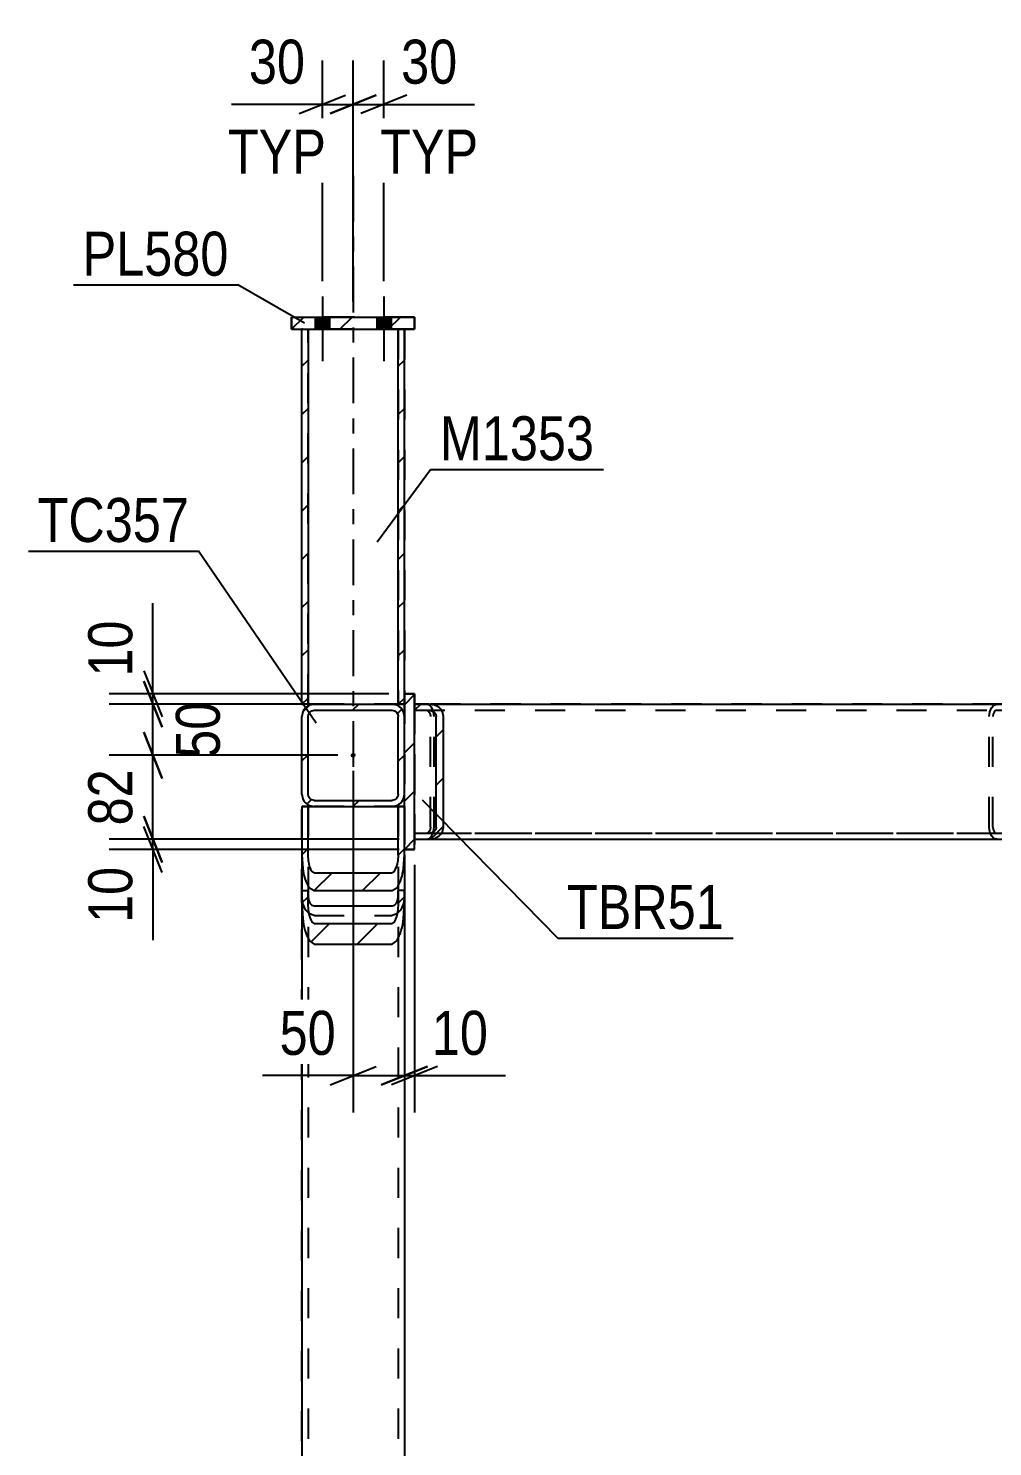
# Model space of a CAD drawing. Header units: millimetres. Extents: x -853 to 336, y -866 to -25.
# Drawn here: x 111.1 to 173.9, y -259 to -166.6 of the extents above; entities that cross this region are included whole.
import ezdxf

# ---------------------------------------------------------------- set-up
doc = ezdxf.new("R2010")
doc.units = ezdxf.units.MM
doc.linetypes.add('DXK_LINE_DOT2', pattern=[3.9198, 1.9599, -1.9599])
doc.linetypes.add('DXK_LINE_DOT3', pattern=[5.9187, 2.979, -0.9799, 0.9799, -0.9799])
doc.styles.add('Arial Narrow', font='ARIALN.TTF', dxfattribs={"height": 0.2})

# ---------------------------------------------------------------- blocks, each defined once
blk = doc.blocks.new('Part-570393679-1581 - 1375')
at = {"color": 7, "linetype": 'DXK_LINE_DOT2'}
for p, q in [((136.263, -185.437), (128.263, -185.437)), ((128.263, -185.437), (128.263, -186.237)), ((128.263, -185.437), (136.263, -185.437)), ((136.263, -186.237), (136.263, -185.437)), ((128.263, -186.237), (136.263, -186.237)), ((128.263, -186.237), (136.263, -186.237))]:
    blk.add_line(p, q, dxfattribs=at)
blk = doc.blocks.new('Bolt-570393679-1682 - 1375')
at = {"linetype": 'Continuous'}
for points in [[(129.797, -186.237), (130.73, -186.237), (130.73, -185.437), (129.797, -185.437)], [(129.797, -186.237), (130.73, -186.237), (130.73, -185.437), (129.797, -185.437)], [(133.797, -186.237), (134.73, -186.237), (134.73, -185.437), (133.797, -185.437)], [(133.797, -186.237), (134.73, -186.237), (134.73, -185.437), (133.797, -185.437)]]:
    blk.add_hatch(color=1, dxfattribs=at).paths.add_polyline_path(points)
at = {"color": 1, "linetype": 'Continuous'}
for p, q in [((130.263, -184.103), (130.263, -188.303)), ((130.263, -184.103), (130.263, -188.303)), ((134.263, -184.103), (134.263, -188.303)), ((134.263, -184.103), (134.263, -188.303)), ((129.797, -185.437), (129.797, -186.237)), ((129.797, -185.437), (129.797, -186.237)), ((130.73, -185.437), (130.73, -186.237)), ((130.73, -185.437), (130.73, -186.237)), ((133.797, -185.437), (133.797, -186.237)), ((133.797, -185.437), (133.797, -186.237)), ((134.73, -185.437), (134.73, -186.237)), ((134.73, -185.437), (134.73, -186.237))]:
    blk.add_line(p, q, dxfattribs=at)
blk = doc.blocks.new('Part-570393679-1495 - 1375')
at = {"color": 7, "linetype": 'DXK_LINE_DOT2'}
for p, q in [((136.263, -185.437), (128.263, -185.437)), ((128.263, -185.437), (128.263, -186.237)), ((128.263, -185.437), (136.263, -185.437)), ((136.263, -186.237), (136.263, -185.437)), ((128.263, -186.237), (136.263, -186.237)), ((128.263, -186.237), (136.263, -186.237))]:
    blk.add_line(p, q, dxfattribs=at)
blk = doc.blocks.new('Part-570393679-1431 - 1375')
at = {"linetype": 'Continuous'}
h = blk.add_hatch(dxfattribs=at)
h.set_pattern_fill('', scale=0.7, style=0, pattern_type=0)
h.set_pattern_definition([(45, (128.93, -210.6415), (-1.57154, 1.57154), [])])
h.paths.add_polyline_path([(128.93, -186.237), (128.93, -210.642), (129.33, -210.642), (129.33, -186.237)])
h = blk.add_hatch(dxfattribs=at)
h.set_pattern_fill('', scale=0.7, style=0, pattern_type=0)
h.set_pattern_definition([(45, (135.1966, -210.6415), (-1.57154, 1.57154), [])])
h.paths.add_polyline_path([(135.197, -186.237), (135.197, -210.642), (135.597, -210.642), (135.597, -186.237)])
at = {"color": 7, "linetype": 'DXK_LINE_DOT3'}
blk.add_line((132.263, -176.237), (132.263, -220.642), dxfattribs=at)
at = {"color": 7, "linetype": 'DXK_LINE_DOT2'}
for p, q in [((128.93, -210.642), (128.93, -186.237)), ((128.93, -186.237), (135.597, -186.237)), ((129.33, -210.642), (129.33, -186.237)), ((135.197, -210.642), (135.197, -186.237)), ((135.597, -210.642), (135.597, -186.237)), ((128.93, -210.642), (128.991, -210.642)), ((129.33, -210.642), (128.991, -210.642)), ((129.705, -210.642), (134.822, -210.642)), ((135.197, -210.642), (135.597, -210.642))]:
    blk.add_line(p, q, dxfattribs=at)
at = {"color": 2, "linetype": 'Continuous'}
for p, q in [((128.93, -210.642), (128.93, -186.237)), ((128.93, -186.237), (129.33, -186.237)), ((129.33, -186.237), (129.33, -210.642)), ((135.197, -210.642), (135.197, -186.237)), ((135.197, -186.237), (135.597, -186.237)), ((135.597, -210.642), (135.597, -186.237)), ((129.33, -210.642), (128.93, -210.642)), ((129.33, -210.642), (129.36, -210.642)), ((129.36, -210.642), (129.705, -210.642)), ((134.822, -210.642), (135.166, -210.642)), ((135.166, -210.642), (135.197, -210.642)), ((135.197, -210.642), (135.597, -210.642))]:
    blk.add_line(p, q, dxfattribs=at)
blk = doc.blocks.new('Part-570393679-1432 - 1375')
at = {"linetype": 'Continuous'}
h = blk.add_hatch(dxfattribs=at)
h.set_pattern_fill('', scale=0.7, style=0, pattern_type=0)
h.set_pattern_definition([(45, (128.2632, -186.2366), (-1.57154, 1.57154), [])])
h.paths.add_polyline_path([(128.263, -185.437), (128.263, -186.237), (136.263, -186.237), (136.263, -185.437)])
at = {"color": 7, "linetype": 'DXK_LINE_DOT2'}
for p, q in [((128.263, -186.237), (128.263, -185.437)), ((128.263, -185.437), (136.263, -185.437)), ((136.263, -185.437), (136.263, -186.237)), ((136.263, -186.237), (128.263, -186.237))]:
    blk.add_line(p, q, dxfattribs=at)
at = {"color": 2, "linetype": 'Continuous'}
for p, q in [((128.263, -185.437), (128.263, -186.237)), ((128.263, -185.437), (136.263, -185.437)), ((136.263, -186.237), (136.263, -185.437)), ((128.263, -186.237), (136.263, -186.237))]:
    blk.add_line(p, q, dxfattribs=at)
blk = doc.blocks.new('Part-570393679-1441 - 1375')
at = {"color": 7, "linetype": 'DXK_LINE_DOT3'}
blk.add_line((132.263, -176.237), (132.263, -220.642), dxfattribs=at)
at = {"color": 7, "linetype": 'DXK_LINE_DOT2'}
for p, q in [((128.93, -186.237), (135.597, -186.237)), ((128.93, -210.642), (128.93, -186.237)), ((128.991, -186.237), (128.93, -186.237)), ((129.33, -186.237), (129.33, -210.642)), ((135.197, -186.237), (135.197, -210.642)), ((135.597, -186.237), (135.597, -210.642)), ((135.597, -210.642), (128.93, -210.642))]:
    blk.add_line(p, q, dxfattribs=at)
blk = doc.blocks.new('Part-570393679-1522 - 1375')
at = {"linetype": 'Continuous'}
h = blk.add_hatch(dxfattribs=at)
h.set_pattern_fill('', scale=0.7, style=0, pattern_type=0)
h.set_pattern_definition([(45, (129.4238, -210.6975), (-1.57154, 1.57154), [])])
h.paths.add_polyline_path([(129.73, -210.637), (129.424, -210.697), (129.164, -210.871), (128.991, -211.13), (128.93, -211.437), (128.93, -216.503), (128.991, -216.809), (129.164, -217.069), (129.424, -217.242), (129.73, -217.303), (134.797, -217.303), (135.103, -217.242), (135.362, -217.069), (135.536, -216.809), (135.597, -216.503), (135.597, -211.437), (135.536, -211.13), (135.362, -210.871), (135.103, -210.697), (134.797, -210.637)])
h.paths.add_polyline_path([(134.797, -211.037), (134.95, -211.067), (135.079, -211.154), (135.166, -211.284), (135.197, -211.437), (135.197, -216.503), (135.166, -216.656), (135.079, -216.786), (134.95, -216.873), (134.797, -216.903), (129.73, -216.903), (129.577, -216.873), (129.447, -216.786), (129.36, -216.656), (129.33, -216.503), (129.33, -211.437), (129.36, -211.284), (129.447, -211.154), (129.577, -211.067), (129.73, -211.037)])
blk.add_hatch(color=30, dxfattribs=at).paths.add_polyline_path([(132.263, -214.07, -1), (132.263, -213.87, -1)])
at = {"color": 2, "linetype": 'Continuous'}
for p, q in [((128.991, -211.13), (128.93, -211.437)), ((128.93, -211.437), (128.93, -211.437)), ((128.93, -216.503), (128.93, -211.437)), ((129.33, -211.437), (129.36, -211.284)), ((129.33, -211.437), (129.33, -211.437)), ((129.33, -216.503), (129.33, -211.437)), ((129.36, -211.284), (129.447, -211.154)), ((129.73, -210.637), (129.424, -210.697)), ((129.447, -211.154), (129.577, -211.067)), ((129.577, -211.067), (129.73, -211.037)), ((129.73, -210.637), (129.73, -210.637)), ((129.73, -210.637), (134.797, -210.637)), ((129.73, -211.037), (129.73, -211.037)), ((129.73, -211.037), (134.797, -211.037)), ((134.797, -210.637), (134.797, -210.637)), ((135.103, -210.697), (134.797, -210.637)), ((134.797, -211.037), (134.797, -211.037)), ((134.797, -211.037), (134.95, -211.067)), ((134.95, -211.067), (135.079, -211.154)), ((135.079, -211.154), (135.166, -211.284)), ((135.166, -211.284), (135.197, -211.437)), ((135.197, -211.437), (135.197, -211.437)), ((135.197, -216.503), (135.197, -211.437)), ((135.597, -211.437), (135.536, -211.13)), ((135.597, -211.437), (135.597, -211.437)), ((135.597, -216.503), (135.597, -211.437)), ((128.93, -216.503), (128.93, -216.503)), ((128.93, -216.503), (128.991, -216.809)), ((129.33, -216.503), (129.33, -216.503)), ((129.36, -216.656), (129.33, -216.503)), ((129.447, -216.786), (129.36, -216.656)), ((129.577, -216.873), (129.447, -216.786)), ((129.73, -216.903), (129.577, -216.873)), ((129.73, -216.903), (129.73, -216.903)), ((129.73, -216.903), (134.797, -216.903)), ((134.95, -216.873), (134.797, -216.903)), ((134.797, -216.903), (134.797, -216.903)), ((135.079, -216.786), (134.95, -216.873)), ((135.166, -216.656), (135.079, -216.786)), ((135.197, -216.503), (135.166, -216.656)), ((135.197, -216.503), (135.197, -216.503)), ((135.536, -216.809), (135.597, -216.503)), ((135.597, -216.503), (135.597, -216.503)), ((129.424, -217.242), (129.73, -217.303)), ((129.73, -217.303), (129.73, -217.303)), ((129.73, -217.303), (134.797, -217.303)), ((134.797, -217.303), (135.103, -217.242)), ((134.797, -217.303), (134.797, -217.303))]:
    blk.add_line(p, q, dxfattribs=at)
at = {"color": 30, "linetype": 'DXK_LINE_DOT3'}
blk.add_line((132.263, -213.97), (132.263, -213.97), dxfattribs=at)
at = {"color": 30, "linetype": 'Continuous'}
blk.add_circle((132.263, -213.97), 0.1, dxfattribs=at)
at = {"color": 2, "linetype": 'Continuous'}
for centre, start, end in [((129.73, -211.437), 112.5, 157.5), ((134.797, -211.437), 22.5, 67.5), ((129.73, -216.503), 202.5, 247.5), ((134.797, -216.503), 292.5, 337.5)]:
    blk.add_arc(centre, 0.8, start, end, dxfattribs=at)
blk = doc.blocks.new('Part-570393679-1733 - 1375')
at = {"linetype": 'Continuous'}
h = blk.add_hatch(dxfattribs=at)
h.set_pattern_fill('', scale=0.7, style=0, pattern_type=0)
h.set_pattern_definition([(45, (135.5966, -220.1043), (-1.57154, 1.57154), [])])
h.paths.add_polyline_path([(135.597, -209.971), (135.597, -220.104), (136.263, -220.104), (136.263, -209.971)])
at = {"color": 2, "linetype": 'Continuous'}
for p, q in [((135.597, -209.971), (135.597, -209.971)), ((135.597, -220.104), (135.597, -209.971)), ((136.263, -209.971), (135.597, -209.971)), ((136.263, -209.971), (136.263, -209.971)), ((136.263, -220.104), (136.263, -209.971)), ((135.597, -220.104), (135.597, -220.104)), ((136.263, -220.104), (135.597, -220.104)), ((136.263, -220.104), (136.263, -220.104))]:
    blk.add_line(p, q, dxfattribs=at)
at = {"color": 7, "linetype": 'DXK_LINE_DOT2'}
for p, q in [((135.597, -209.971), (136.263, -209.971)), ((135.597, -209.971), (135.597, -220.104)), ((136.263, -209.971), (136.263, -220.104)), ((135.597, -220.104), (136.263, -220.104))]:
    blk.add_line(p, q, dxfattribs=at)
blk = doc.blocks.new('Bolt-570393679-1605 - 1375')
at = {"linetype": 'Continuous'}
for points in [[(129.797, -186.237), (130.73, -186.237), (130.73, -185.437), (129.797, -185.437)], [(129.797, -186.237), (130.73, -186.237), (130.73, -185.437), (129.797, -185.437)], [(133.797, -186.237), (134.73, -186.237), (134.73, -185.437), (133.797, -185.437)], [(133.797, -186.237), (134.73, -186.237), (134.73, -185.437), (133.797, -185.437)]]:
    blk.add_hatch(color=1, dxfattribs=at).paths.add_polyline_path(points)
at = {"color": 1, "linetype": 'Continuous'}
for p, q in [((130.263, -184.103), (130.263, -188.303)), ((130.263, -184.103), (130.263, -188.303)), ((134.263, -184.103), (134.263, -188.303)), ((134.263, -184.103), (134.263, -188.303)), ((129.797, -185.437), (129.797, -186.237)), ((129.797, -185.437), (129.797, -186.237)), ((130.73, -185.437), (130.73, -186.237)), ((130.73, -185.437), (130.73, -186.237)), ((133.797, -185.437), (133.797, -186.237)), ((133.797, -185.437), (133.797, -186.237)), ((134.73, -185.437), (134.73, -186.237)), ((134.73, -185.437), (134.73, -186.237))]:
    blk.add_line(p, q, dxfattribs=at)
blk = doc.blocks.new('Part-570393679-1541 - 1375')
at = {"color": 7, "linetype": 'DXK_LINE_DOT3'}
blk.add_line((132.263, -176.237), (132.263, -220.642), dxfattribs=at)
at = {"color": 7, "linetype": 'DXK_LINE_DOT2'}
for p, q in [((128.93, -186.237), (135.597, -186.237)), ((128.93, -210.642), (128.93, -186.237)), ((128.991, -186.237), (128.93, -186.237)), ((129.33, -186.237), (129.33, -210.642)), ((135.197, -186.237), (135.197, -210.642)), ((135.597, -186.237), (135.597, -210.642)), ((135.597, -210.642), (128.93, -210.642))]:
    blk.add_line(p, q, dxfattribs=at)
blk = doc.blocks.new('Bolt-570393679-1668 - 1375')
at = {"linetype": 'Continuous'}
for points in [[(129.797, -186.237), (130.73, -186.237), (130.73, -185.437), (129.797, -185.437)], [(133.797, -186.237), (134.73, -186.237), (134.73, -185.437), (133.797, -185.437)]]:
    blk.add_hatch(color=1, dxfattribs=at).paths.add_polyline_path(points)
at = {"color": 1, "linetype": 'Continuous'}
for p, q in [((130.263, -184.103), (130.263, -188.303)), ((134.263, -184.103), (134.263, -188.303)), ((129.797, -185.437), (129.797, -186.237)), ((130.73, -185.437), (130.73, -186.237)), ((133.797, -185.437), (133.797, -186.237)), ((134.73, -185.437), (134.73, -186.237))]:
    blk.add_line(p, q, dxfattribs=at)
blk = doc.blocks.new('Part-570393679-1748 - 1375')
at = {"color": 7, "linetype": 'DXK_LINE_DOT2'}
for p, q in [((135.597, -209.971), (136.263, -209.971)), ((135.597, -220.104), (135.597, -209.971)), ((135.597, -209.971), (136.263, -209.971)), ((136.263, -209.971), (136.263, -220.104)), ((136.263, -220.104), (135.597, -220.104)), ((136.263, -220.104), (135.597, -220.104))]:
    blk.add_line(p, q, dxfattribs=at)
blk = doc.blocks.new('Part-570393679-1905 - 1375')
at = {"linetype": 'Continuous'}
h = blk.add_hatch(dxfattribs=at)
h.set_pattern_fill('', scale=0.7, style=0, pattern_type=0)
h.set_pattern_definition([(45, (136.2632, -211.0378), (-1.57154, 1.57154), [])])
h.paths.add_polyline_path([(136.263, -210.638), (136.263, -211.038), (137.195, -211.038), (137.378, -211.068), (137.534, -211.155), (137.637, -211.285), (137.674, -211.438), (137.674, -218.638), (137.637, -218.791), (137.534, -218.921), (137.378, -219.007), (137.195, -219.038), (136.263, -219.038), (136.263, -219.438), (137.195, -219.438), (137.561, -219.377), (137.872, -219.204), (138.08, -218.944), (138.153, -218.638), (138.153, -211.438), (138.08, -211.132), (137.872, -210.872), (137.561, -210.699), (137.195, -210.638)])
at = {"color": 7, "linetype": 'DXK_LINE_DOT2'}
for p, q in [((136.263, -210.638), (136.263, -219.438)), ((137.195, -210.638), (136.263, -210.638)), ((136.263, -211.038), (137.195, -211.038)), ((136.263, -219.038), (137.195, -219.038)), ((136.263, -219.438), (137.195, -219.438))]:
    blk.add_line(p, q, dxfattribs=at)
at = {"color": 2, "linetype": 'Continuous'}
for p, q in [((136.263, -210.638), (137.195, -210.638)), ((136.263, -210.638), (136.263, -211.038)), ((136.263, -211.038), (137.195, -211.038)), ((137.561, -210.699), (137.195, -210.638)), ((137.195, -211.038), (137.378, -211.068)), ((137.378, -211.068), (137.534, -211.155)), ((137.534, -211.155), (137.637, -211.285)), ((137.637, -211.285), (137.674, -211.438)), ((137.674, -218.638), (137.674, -211.438)), ((138.153, -211.438), (138.08, -211.132)), ((138.153, -218.638), (138.153, -211.438)), ((137.637, -218.791), (137.534, -218.921)), ((137.674, -218.638), (137.637, -218.791)), ((138.08, -218.944), (138.153, -218.638)), ((136.263, -219.438), (136.263, -219.038)), ((136.263, -219.038), (137.195, -219.038)), ((136.263, -219.438), (137.195, -219.438)), ((137.378, -219.007), (137.195, -219.038)), ((137.195, -219.438), (137.561, -219.377)), ((137.534, -218.921), (137.378, -219.007))]:
    blk.add_line(p, q, dxfattribs=at)
for centre, start, end in [((137.289, -211.551), 27.94628, 72.29883), ((137.289, -218.525), 287.70118, 332.05369)]:
    blk.add_arc(centre, 0.895, start, end, dxfattribs=at)
blk = doc.blocks.new('Part-570393679-1911 - 1375')
at = {"color": 7, "linetype": 'DXK_LINE_DOT2'}
for p, q in [((178.45, -210.638), (136.263, -210.638)), ((136.263, -210.638), (136.263, -219.438)), ((136.263, -211.038), (219.928, -211.038)), ((219.928, -210.638), (219.928, -219.438)), ((136.263, -219.038), (219.928, -219.038)), ((136.263, -219.438), (178.45, -219.438))]:
    blk.add_line(p, q, dxfattribs=at)
at = {"color": 2, "linetype": 'Continuous'}
for p, q in [((178.45, -210.638), (219.928, -210.638)), ((178.45, -219.438), (219.928, -219.438))]:
    blk.add_line(p, q, dxfattribs=at)
blk = doc.blocks.new('Part-570393679-1912 - 1375')
at = {"color": 7, "linetype": 'DXK_LINE_DOT2'}
for p, q in [((137.195, -210.638), (136.263, -210.638)), ((136.263, -210.638), (137.195, -210.638)), ((136.263, -210.638), (136.263, -219.438)), ((136.263, -211.038), (178.45, -211.038)), ((137.233, -210.699), (137.05, -210.638)), ((137.05, -211.038), (137.142, -211.068)), ((137.142, -211.068), (137.219, -211.155)), ((137.219, -211.155), (137.271, -211.285)), ((137.389, -210.872), (137.233, -210.699)), ((137.271, -211.285), (137.289, -211.438)), ((137.289, -218.638), (137.289, -211.438)), ((137.492, -211.132), (137.389, -210.872)), ((137.529, -211.438), (137.492, -211.132)), ((137.529, -218.638), (137.529, -211.438)), ((173.662, -211.438), (173.698, -211.132)), ((173.662, -218.638), (173.662, -211.438)), ((173.698, -211.132), (173.802, -210.872)), ((173.802, -210.872), (173.958, -210.699)), ((173.92, -211.285), (173.901, -211.438)), ((173.901, -218.638), (173.901, -211.438)), ((173.971, -211.155), (173.92, -211.285)), ((173.958, -210.699), (174.141, -210.638)), ((174.049, -211.068), (173.971, -211.155)), ((174.141, -211.038), (174.049, -211.068)), ((174.141, -211.038), (178.45, -211.038)), ((178.541, -211.068), (178.45, -211.038)), ((178.619, -211.155), (178.541, -211.068)), ((178.671, -211.285), (178.619, -211.155)), ((178.689, -211.438), (178.671, -211.285)), ((178.689, -218.638), (178.689, -211.438)), ((137.271, -218.791), (137.219, -218.921)), ((137.289, -218.638), (137.271, -218.791)), ((137.495, -218.921), (137.529, -218.638)), ((173.698, -218.944), (173.662, -218.638)), ((173.901, -218.638), (173.92, -218.791)), ((173.92, -218.791), (173.971, -218.921)), ((178.619, -218.921), (178.671, -218.791)), ((178.671, -218.791), (178.689, -218.638)), ((136.263, -219.038), (174.141, -219.038)), ((136.263, -219.438), (137.195, -219.438)), ((137.142, -219.007), (137.05, -219.038)), ((137.05, -219.438), (137.233, -219.377)), ((137.219, -218.921), (137.142, -219.007)), ((137.233, -219.377), (137.389, -219.204)), ((137.389, -219.204), (137.492, -218.944)), ((137.492, -218.944), (137.495, -218.921)), ((138.005, -219.038), (178.45, -219.038)), ((173.802, -219.204), (173.698, -218.944)), ((173.958, -219.377), (173.802, -219.204)), ((174.141, -219.438), (173.958, -219.377)), ((173.971, -218.921), (174.049, -219.007)), ((174.049, -219.007), (174.141, -219.038)), ((174.141, -219.038), (178.45, -219.038)), ((178.45, -219.038), (178.541, -219.007)), ((178.541, -219.007), (178.619, -218.921))]:
    blk.add_line(p, q, dxfattribs=at)
at = {"color": 2, "linetype": 'Continuous'}
for p, q in [((137.195, -210.638), (178.45, -210.638)), ((178.45, -210.638), (178.633, -210.699)), ((178.633, -210.699), (178.788, -210.872)), ((178.788, -210.872), (178.892, -211.132)), ((178.892, -211.132), (178.929, -211.438)), ((178.929, -218.638), (178.929, -211.438)), ((178.929, -218.638), (178.892, -218.944)), ((137.195, -219.438), (178.45, -219.438)), ((178.633, -219.377), (178.45, -219.438)), ((178.788, -219.204), (178.633, -219.377)), ((178.892, -218.944), (178.788, -219.204))]:
    blk.add_line(p, q, dxfattribs=at)
blk = doc.blocks.new('Part-570393679-1913 - 1375')
at = {"linetype": 'Continuous'}
h = blk.add_hatch(dxfattribs=at)
h.set_pattern_fill('', scale=0.7, style=0, pattern_type=0)
h.set_pattern_definition([(45, (128.93, -223.5748), (-1.57154, 1.57154), [])])
h.paths.add_polyline_path([(128.93, -222.781), (128.93, -223.575), (128.991, -224.604), (129.164, -225.476), (129.424, -226.058), (129.73, -226.263), (134.797, -226.263), (135.103, -226.058), (135.362, -225.476), (135.536, -224.604), (135.597, -223.575), (135.597, -222.781), (135.197, -222.781), (135.197, -223.575), (135.166, -224.089), (135.079, -224.525), (134.95, -224.817), (134.797, -224.919), (129.73, -224.919), (129.577, -224.817), (129.447, -224.525), (129.36, -224.089), (129.33, -223.575), (129.33, -222.781)])
at = {"color": 7, "linetype": 'DXK_LINE_DOT2'}
for p, q in [((128.93, -222.781), (128.93, -223.575)), ((128.991, -223.622), (128.93, -223.147)), ((129.33, -222.781), (129.33, -223.575)), ((135.197, -222.781), (135.197, -223.575)), ((135.597, -223.147), (135.536, -223.622)), ((135.597, -222.781), (135.597, -223.575)), ((129.164, -224.024), (128.991, -223.622)), ((129.424, -224.293), (129.164, -224.024)), ((129.73, -224.388), (129.424, -224.293)), ((135.103, -224.293), (134.797, -224.388)), ((135.362, -224.024), (135.103, -224.293)), ((135.536, -223.622), (135.362, -224.024)), ((129.73, -224.388), (134.797, -224.388))]:
    blk.add_line(p, q, dxfattribs=at)
at = {"color": 2, "linetype": 'Continuous'}
for p, q in [((128.93, -223.575), (128.93, -222.781)), ((128.93, -222.781), (129.33, -222.781)), ((129.33, -223.575), (129.33, -222.781)), ((129.33, -223.147), (129.36, -223.385)), ((129.36, -223.385), (129.447, -223.586)), ((135.079, -223.586), (135.166, -223.385)), ((135.166, -223.385), (135.197, -223.147)), ((135.597, -222.781), (135.197, -222.781)), ((135.197, -223.575), (135.197, -222.781)), ((135.597, -223.575), (135.597, -222.781)), ((128.93, -223.575), (128.991, -224.604)), ((129.36, -224.089), (129.33, -223.575)), ((129.447, -223.586), (129.577, -223.72)), ((129.577, -223.72), (129.73, -223.767)), ((129.73, -223.767), (134.797, -223.767)), ((134.797, -223.767), (134.95, -223.72)), ((134.95, -223.72), (135.079, -223.586)), ((135.197, -223.575), (135.166, -224.089)), ((135.536, -224.604), (135.597, -223.575)), ((129.73, -224.919), (129.577, -224.817)), ((129.73, -224.919), (134.797, -224.919)), ((134.95, -224.817), (134.797, -224.919)), ((129.424, -226.058), (129.73, -226.263)), ((134.797, -226.263), (135.103, -226.058)), ((129.73, -226.263), (134.797, -226.263))]:
    blk.add_line(p, q, dxfattribs=at)
for centre, radius, start, end in [((131.075, -223.975), 1.718, 183.81147, 209.33226), ((133.452, -223.975), 1.718, 330.66775, 356.18853), ((132.42, -224.375), 3.436, 183.81147, 209.33226), ((132.107, -224.375), 3.436, 330.66775, 356.18853)]:
    blk.add_arc(centre, radius, start, end, dxfattribs=at)
blk = doc.blocks.new('Part-570393679-1920 - 1375')
at = {"color": 7, "linetype": 'DXK_LINE_DOT2'}
for p, q in [((135.597, -217.303), (128.93, -217.303)), ((128.93, -217.303), (128.93, -258.651)), ((128.991, -217.303), (128.93, -217.303)), ((129.33, -217.303), (129.33, -258.651)), ((135.197, -217.303), (135.197, -258.651)), ((135.597, -217.303), (135.597, -258.651))]:
    blk.add_line(p, q, dxfattribs=at)
blk = doc.blocks.new('Part-570393679-1950 - 1375')
at = {"linetype": 'Continuous'}
h = blk.add_hatch(dxfattribs=at)
h.set_pattern_fill('', scale=0.7, style=0, pattern_type=0)
h.set_pattern_definition([(45, (128.93, -220.4423), (-1.57154, 1.57154), [])])
h.paths.add_polyline_path([(128.93, -217.303), (128.93, -220.442), (128.991, -221.337), (129.164, -222.096), (129.424, -222.603), (129.73, -222.781), (134.797, -222.781), (135.103, -222.603), (135.362, -222.096), (135.536, -221.337), (135.597, -220.442), (135.597, -217.303), (135.197, -217.303), (135.197, -220.442), (135.166, -220.89), (135.079, -221.269), (134.95, -221.523), (134.797, -221.612), (129.73, -221.612), (129.577, -221.523), (129.447, -221.269), (129.36, -220.89), (129.33, -220.442), (129.33, -217.303)])
at = {"color": 7, "linetype": 'DXK_LINE_DOT2'}
for p, q in [((128.93, -217.303), (128.93, -220.442)), ((128.93, -217.303), (129.33, -217.303)), ((129.33, -217.303), (129.33, -419.337)), ((129.33, -217.303), (129.36, -217.303)), ((129.424, -217.303), (129.577, -217.303)), ((129.73, -217.303), (134.797, -217.303)), ((135.197, -217.303), (135.197, -419.337)), ((135.197, -217.303), (135.536, -217.303)), ((135.536, -217.303), (135.597, -217.303)), ((135.597, -217.303), (135.597, -220.442)), ((128.93, -222.781), (128.93, -223.575)), ((135.597, -222.781), (135.597, -223.575))]:
    blk.add_line(p, q, dxfattribs=at)
at = {"color": 2, "linetype": 'Continuous'}
for p, q in [((129.33, -217.303), (128.93, -217.303)), ((128.93, -217.303), (128.93, -220.442)), ((129.36, -217.303), (129.33, -217.303)), ((129.33, -220.442), (129.33, -217.303)), ((129.36, -217.303), (129.577, -217.303)), ((129.577, -217.303), (129.73, -217.303)), ((134.797, -217.303), (135.197, -217.303)), ((135.197, -217.303), (135.597, -217.303)), ((135.197, -220.442), (135.197, -217.303)), ((135.597, -220.442), (135.597, -217.303)), ((128.93, -220.442), (128.93, -222.781)), ((128.93, -220.442), (128.991, -221.337)), ((129.36, -220.89), (129.33, -220.442)), ((135.197, -220.442), (135.166, -220.89)), ((135.536, -221.337), (135.597, -220.442)), ((135.597, -220.442), (135.597, -222.781)), ((129.73, -221.612), (129.577, -221.523)), ((134.95, -221.523), (134.797, -221.612)), ((129.73, -221.612), (134.797, -221.612)), ((129.424, -222.603), (129.73, -222.781)), ((129.73, -222.781), (134.797, -222.781)), ((134.797, -222.781), (135.103, -222.603)), ((128.93, -223.575), (128.93, -419.337)), ((135.597, -223.575), (135.597, -419.337))]:
    blk.add_line(p, q, dxfattribs=at)
for centre, radius, start, end in [((131.702, -221.117), 2.721, 184.64797, 213.1154), ((130.716, -220.78), 1.36, 184.64797, 213.1154), ((133.81, -220.78), 1.36, 326.88461, 355.35203), ((132.824, -221.117), 2.721, 326.88461, 355.35203)]:
    blk.add_arc(centre, radius, start, end, dxfattribs=at)
blk = doc.blocks.new('Part-570393679-1951 - 1375')
at = {"color": 7, "linetype": 'DXK_LINE_DOT2'}
for p, q in [((128.93, -419.337), (128.93, -217.303)), ((128.93, -217.303), (135.597, -217.303)), ((128.93, -217.303), (128.991, -217.303)), ((129.33, -217.303), (129.33, -419.337)), ((135.197, -217.303), (135.197, -419.337)), ((135.597, -217.303), (135.597, -419.337)), ((128.991, -223.622), (128.93, -223.147)), ((129.33, -223.147), (129.36, -223.385)), ((129.36, -223.385), (129.447, -223.586)), ((135.079, -223.586), (135.166, -223.385)), ((135.166, -223.385), (135.197, -223.147)), ((135.597, -223.147), (135.536, -223.622)), ((129.164, -224.024), (128.991, -223.622)), ((129.424, -224.293), (129.164, -224.024)), ((129.73, -224.388), (129.424, -224.293)), ((129.447, -223.586), (129.577, -223.72)), ((129.577, -223.72), (129.73, -223.768)), ((129.73, -223.768), (134.797, -223.768)), ((134.797, -223.768), (134.95, -223.72)), ((135.103, -224.293), (134.797, -224.388)), ((134.95, -223.72), (135.079, -223.586)), ((135.362, -224.024), (135.103, -224.293)), ((135.536, -223.622), (135.362, -224.024)), ((129.73, -224.388), (134.797, -224.388))]:
    blk.add_line(p, q, dxfattribs=at)
blk = doc.blocks.new('StraightDimension-570393679-2099 - 1375')
at = {"color": 7, "linetype": 'Continuous'}
for p, q in [((118.642, -209.141), (119.842, -212.141)), ((131.263, -210.641), (116.842, -210.641)), ((119.242, -213.969), (119.242, -210.641)), ((119.842, -215.469), (118.642, -212.469)), ((131.263, -213.969), (116.842, -213.969))]:
    blk.add_line(p, q, dxfattribs=at)
at = {"color": 0}
blk.add_wipeout([(124.192, -209.877), (119.992, -209.877), (119.992, -214.733), (124.192, -214.733)], dxfattribs=at)
at = {"color": 3, "style": 'Arial Narrow'}
blk.add_text('50', height=2.8633, rotation=90.00021, dxfattribs=at).set_placement((123.592, -214.133))
blk = doc.blocks.new('StraightDimension-570393679-1988 - 1375')
at = {"color": 7, "linetype": 'Continuous'}
for p, q in [((135.597, -221.104), (135.597, -237.22)), ((136.263, -221.104), (136.263, -237.22)), ((134.097, -235.42), (137.097, -234.22)), ((137.763, -234.22), (134.763, -235.42)), ((135.597, -234.82), (136.263, -234.82)), ((136.263, -234.82), (142.169, -234.82)), ((136.263, -234.82), (142.169, -234.82))]:
    blk.add_line(p, q, dxfattribs=at)
at = {"color": 0}
blk.add_wipeout([(141.644, -234.07), (141.644, -229.87), (136.788, -229.87), (136.788, -234.07)], dxfattribs=at)
at = {"color": 3, "style": 'Arial Narrow'}
blk.add_text('10', height=2.8633, dxfattribs=at).set_placement((137.388, -233.47))
blk = doc.blocks.new('StraightDimension-570393679-2013 - 1375')
at = {"color": 7, "linetype": 'Continuous'}
for p, q in [((132.263, -214.97), (132.263, -237.22)), ((135.597, -221.104), (135.597, -237.22)), ((130.763, -235.42), (133.763, -234.22)), ((137.097, -234.22), (134.097, -235.42)), ((132.263, -234.82), (126.357, -234.82)), ((132.263, -234.82), (126.357, -234.82)), ((132.263, -234.82), (135.597, -234.82))]:
    blk.add_line(p, q, dxfattribs=at)
at = {"color": 0}
blk.add_wipeout([(131.738, -234.07), (131.738, -229.87), (126.882, -229.87), (126.882, -234.07)], dxfattribs=at)
at = {"color": 3, "style": 'Arial Narrow'}
blk.add_text('50', height=2.8633, dxfattribs=at).set_placement((127.482, -233.47))
blk = doc.blocks.new('StraightDimension-570393679-2098 - 1375')
at = {"color": 7, "linetype": 'Continuous'}
for p, q in [((119.242, -209.971), (119.242, -204.065)), ((119.242, -209.971), (119.242, -204.065)), ((118.642, -208.471), (119.842, -211.471)), ((119.842, -212.141), (118.642, -209.141)), ((134.597, -209.971), (116.392, -209.971)), ((119.242, -210.641), (119.242, -209.971)), ((131.263, -210.641), (116.392, -210.641))]:
    blk.add_line(p, q, dxfattribs=at)
at = {"color": 0}
blk.add_wipeout([(118.492, -204.59), (114.292, -204.59), (114.292, -209.446), (118.492, -209.446)], dxfattribs=at)
at = {"color": 3, "style": 'Arial Narrow'}
blk.add_text('10', height=2.8633, rotation=90.00021, dxfattribs=at).set_placement((117.892, -208.846))
blk = doc.blocks.new('StraightDimension-570393679-2100 - 1375')
at = {"color": 7, "linetype": 'Continuous'}
for p, q in [((118.642, -212.469), (119.842, -215.469)), ((131.263, -213.969), (116.392, -213.969)), ((119.242, -219.438), (119.242, -213.969)), ((119.842, -220.938), (118.642, -217.938)), ((135.263, -219.438), (116.392, -219.438))]:
    blk.add_line(p, q, dxfattribs=at)
at = {"color": 0}
blk.add_wipeout([(118.492, -214.275), (114.292, -214.275), (114.292, -219.132), (118.492, -219.132)], dxfattribs=at)
at = {"color": 3, "style": 'Arial Narrow'}
blk.add_text('82', height=2.8633, rotation=90.00021, dxfattribs=at).set_placement((117.892, -218.532))
blk = doc.blocks.new('StraightDimension-570393679-2101 - 1375')
at = {"color": 7, "linetype": 'Continuous'}
for p, q in [((118.642, -217.938), (119.842, -220.938)), ((119.842, -221.604), (118.642, -218.604)), ((135.263, -219.438), (116.392, -219.438)), ((119.242, -220.104), (119.242, -219.438)), ((135.263, -220.104), (116.392, -220.104)), ((119.242, -220.104), (119.242, -226.01)), ((119.242, -220.104), (119.242, -226.01))]:
    blk.add_line(p, q, dxfattribs=at)
at = {"color": 0}
blk.add_wipeout([(118.492, -220.629), (114.292, -220.629), (114.292, -225.485), (118.492, -225.485)], dxfattribs=at)
at = {"color": 3, "style": 'Arial Narrow'}
blk.add_text('10', height=2.8633, rotation=90.00021, dxfattribs=at).set_placement((117.892, -224.885))
blk = doc.blocks.new('StraightDimension-570393679-2406 - 1375')
at = {"color": 7, "linetype": 'Continuous'}
for p, q in [((132.263, -184.436), (132.263, -168.744)), ((134.263, -183.103), (134.263, -168.744)), ((130.763, -172.194), (133.763, -170.994)), ((132.263, -171.594), (134.263, -171.594)), ((135.763, -170.994), (132.763, -172.194)), ((134.263, -171.594), (140.17, -171.594)), ((134.263, -171.594), (140.17, -171.594))]:
    blk.add_line(p, q, dxfattribs=at)
at = {"color": 0}
blk.add_wipeout([(139.645, -170.844), (139.645, -166.644), (134.788, -166.644), (134.788, -170.844)], dxfattribs=at)
at = {"color": 0, "linetype": 'Continuous'}
blk.add_wipeout([(141.011, -176.694), (141.011, -172.494), (133.422, -172.494), (133.422, -176.694)], dxfattribs=at)
at = {"color": 3, "style": 'Arial Narrow'}
blk.add_text('30', height=2.8633, dxfattribs=at).set_placement((135.388, -170.244))
at = {"color": 3, "linetype": 'Continuous', "style": 'Arial Narrow'}
blk.add_text('TYP', height=2.8633, dxfattribs=at).set_placement((134.022, -176.094))
blk = doc.blocks.new('StraightDimension-570393679-2430 - 1375')
at = {"color": 7, "linetype": 'Continuous'}
for p, q in [((130.263, -183.103), (130.263, -168.744)), ((132.263, -184.436), (132.263, -168.744)), ((130.263, -171.594), (124.357, -171.594)), ((130.263, -171.594), (124.357, -171.594)), ((128.763, -172.194), (131.763, -170.994)), ((130.263, -171.594), (132.263, -171.594)), ((133.763, -170.994), (130.763, -172.194))]:
    blk.add_line(p, q, dxfattribs=at)
at = {"color": 0}
blk.add_wipeout([(129.738, -170.844), (129.738, -166.644), (124.882, -166.644), (124.882, -170.844)], dxfattribs=at)
at = {"color": 0, "linetype": 'Continuous'}
blk.add_wipeout([(131.105, -176.694), (131.105, -172.494), (123.515, -172.494), (123.515, -176.694)], dxfattribs=at)
at = {"color": 3, "style": 'Arial Narrow'}
blk.add_text('30', height=2.8633, dxfattribs=at).set_placement((125.482, -170.244))
at = {"color": 3, "linetype": 'Continuous', "style": 'Arial Narrow'}
blk.add_text('TYP', height=2.8633, dxfattribs=at).set_placement((124.115, -176.094))
blk = doc.blocks.new('Mark-570393679-1426 - 1375')
at = {"color": 30, "linetype": 'Continuous'}
for p, q in [((133.824, -200.065), (137.31, -195.36)), ((137.31, -195.36), (148.562, -195.36))]:
    blk.add_line(p, q, dxfattribs=at)
at = {"color": 0}
blk.add_wipeout([(147.962, -194.76), (147.962, -191.76), (137.91, -191.76), (137.91, -194.76)], dxfattribs=at)
blk.add_wipeout([(147.962, -194.76), (147.962, -191.76), (137.91, -191.76), (137.91, -194.76)], dxfattribs=at)
at = {"color": 3, "style": 'Arial Narrow'}
blk.add_text('M1353', height=2.8633, dxfattribs=at).set_placement((137.91, -194.76))
blk = doc.blocks.new('Mark-570393679-1518 - 1375')
at = {"color": 30, "linetype": 'Continuous'}
for p in [(111.133, -200.681), (129.857, -211.875)]:
    blk.add_line(p, (122.198, -200.681), dxfattribs=at)
at = {"color": 0}
blk.add_wipeout([(121.598, -200.081), (121.598, -197.081), (111.733, -197.081), (111.733, -200.081)], dxfattribs=at)
blk.add_wipeout([(121.598, -200.081), (121.598, -197.081), (111.733, -197.081), (111.733, -200.081)], dxfattribs=at)
at = {"color": 3, "style": 'Arial Narrow'}
blk.add_text('TC357', height=2.8633, dxfattribs=at).set_placement((111.733, -200.081))
blk = doc.blocks.new('Mark-570393679-1901 - 1375')
at = {"color": 30, "linetype": 'Continuous'}
for p, q in [((136.748, -216.879), (145.576, -225.88)), ((145.576, -225.88), (157.004, -225.88))]:
    blk.add_line(p, q, dxfattribs=at)
at = {"color": 0}
blk.add_wipeout([(156.404, -225.28), (156.404, -222.28), (146.176, -222.28), (146.176, -225.28)], dxfattribs=at)
blk.add_wipeout([(156.404, -225.28), (156.404, -222.28), (146.176, -222.28), (146.176, -225.28)], dxfattribs=at)
at = {"color": 3, "style": 'Arial Narrow'}
blk.add_text('TBR51', height=2.8633, dxfattribs=at).set_placement((146.176, -225.28))
blk = doc.blocks.new('Mark-570393679-29145 - 1375')
at = {"color": 30, "linetype": 'Continuous'}
for p in [(114.063, -183.345), (129.097, -185.845)]:
    blk.add_line(p, (124.767, -183.345), dxfattribs=at)
at = {"color": 0}
blk.add_wipeout([(124.167, -182.745), (124.167, -179.745), (114.663, -179.745), (114.663, -182.745)], dxfattribs=at)
blk.add_wipeout([(124.167, -182.745), (124.167, -179.745), (114.663, -179.745), (114.663, -182.745)], dxfattribs=at)
at = {"color": 3, "style": 'Arial Narrow'}
blk.add_text('PL580', height=2.8633, dxfattribs=at).set_placement((114.663, -182.745))

msp = doc.modelspace()

# ---------------------------------------------------------------- block references
for name in ['Part-570393679-1431 - 1375', 'Part-570393679-1441 - 1375', 'Part-570393679-1541 - 1375', 'Bolt-570393679-1682 - 1375', 'Bolt-570393679-1605 - 1375', 'Bolt-570393679-1668 - 1375', 'Part-570393679-1581 - 1375', 'Part-570393679-1495 - 1375', 'Part-570393679-1432 - 1375', 'Part-570393679-1733 - 1375', 'Part-570393679-1748 - 1375', 'Part-570393679-1522 - 1375', 'Part-570393679-1905 - 1375', 'Part-570393679-1911 - 1375', 'Part-570393679-1912 - 1375', 'Part-570393679-1920 - 1375', 'Part-570393679-1950 - 1375', 'Part-570393679-1951 - 1375', 'Part-570393679-1913 - 1375']:
    msp.add_blockref(name, (0, 0))

# ---------------------------------------------------------------- next in the draw order: block references
for name in ['StraightDimension-570393679-2406 - 1375', 'Mark-570393679-1426 - 1375', 'StraightDimension-570393679-2099 - 1375', 'StraightDimension-570393679-1988 - 1375']:
    msp.add_blockref(name, (0, 0))

# ---------------------------------------------------------------- next in the draw order: block references
for name in ['StraightDimension-570393679-2430 - 1375', 'StraightDimension-570393679-2098 - 1375', 'StraightDimension-570393679-2013 - 1375']:
    msp.add_blockref(name, (0, 0))

# ---------------------------------------------------------------- next in the draw order: block references
for name in ['Mark-570393679-29145 - 1375', 'Mark-570393679-1518 - 1375', 'StraightDimension-570393679-2100 - 1375', 'Mark-570393679-1901 - 1375']:
    msp.add_blockref(name, (0, 0))

# ---------------------------------------------------------------- next in the draw order: block references
msp.add_blockref('StraightDimension-570393679-2101 - 1375', (0, 0))

doc.saveas('drawing.dxf')
